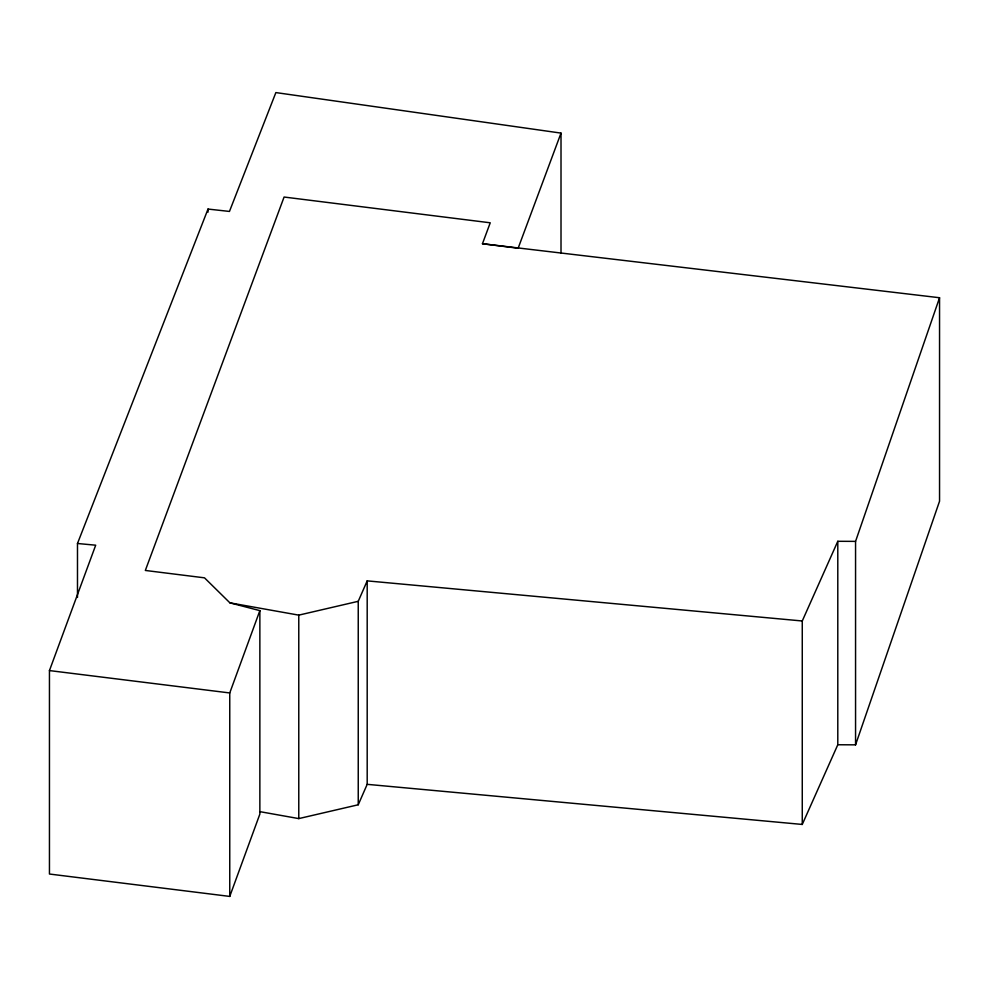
<?xml version="1.0" encoding="UTF-8"?>
<svg xmlns="http://www.w3.org/2000/svg" width="989" height="989" viewBox="0 0 989 989"><rect width="100%" height="100%" fill="white"/><g stroke="black" fill="none" stroke-linecap="round" stroke-linejoin="round"><path stroke-width="1.48" d="M259.847 811.648L298.777 818.595L358.241 804.774L367.191 784.339L802.264 824.443L837.794 744.754L855.559 744.841L855.559 541.379L939.55 297.738L482.459 243.739L490.235 222.797L284.09 197.034L145.334 570.455L204.5 577.836L229.905 602.845L259.86 610.633L259.86 814.095L229.757 896.417L49.45 874.029L49.45 670.579L95.698 545.199L77.488 543.493L77.488 597.443M855.559 744.841L939.55 501.2L939.55 297.738M229.757 896.417L229.757 692.955L259.86 610.633M77.488 543.493L208.024 209.062L229.46 211.436L275.869 92.583L561.01 133.107L518.137 248.227L482.459 243.739M358.241 804.774L358.241 601.312L367.191 580.877L802.264 620.981L837.794 541.292L855.559 541.379M229.905 602.845L298.777 615.133L358.241 601.312M49.45 670.579L229.757 692.955M837.794 541.292L837.794 744.754M802.264 620.981L802.264 824.443M561.01 133.107L561.01 253.332M367.191 580.877L367.191 784.339M298.777 615.133L298.777 818.595M208.024 209.062L208.024 212.153"/></g></svg>
